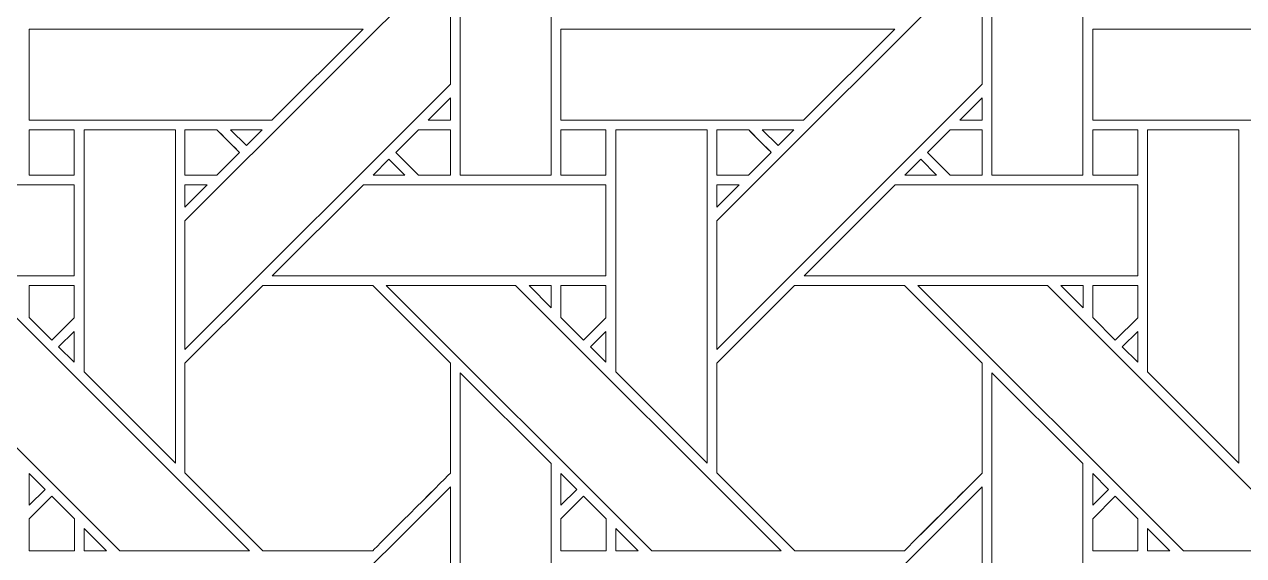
# Model space of a CAD drawing. Header units: inches. Extents: x 3.4 to 21.4, y 0.1 to 18.1.
# Drawn here: x 17.078 to 19.253, y 6.477 to 7.426 of the extents above; entities that cross this region are included whole.
import ezdxf

# ---------------------------------------------------------------- set-up
doc = ezdxf.new("R2010")
doc.units = ezdxf.units.IN
doc.header["$MEASUREMENT"] = 0
doc.layers.add('Design', color=7, linetype='Continuous', lineweight=0)

msp = doc.modelspace()

# ---------------------------------------------------------------- linework, layer by layer
at = {"layer": 'Design'}
for points, knots in [([(3.3829, 18.0948), (3.3829, 18.0948), (3.3829, 0.0948), (3.3829, 0.0948), (3.3829, 0.0948), (21.3829, 0.0948), (21.3829, 0.0948), (21.3829, 0.0948), (21.3829, 18.0948), (21.3829, 18.0948), (21.3829, 18.0948), (3.3829, 18.0948), (3.3829, 18.0948)], [0, 0, 0, 0, 1, 1, 1, 2, 2, 2, 3, 3, 3, 4, 4, 4, 4]), ([(4.2402, 17.2374), (4.2402, 17.2374), (4.2402, 0.9521), (4.2402, 0.9521), (4.2402, 0.9521), (20.5255, 0.9521), (20.5255, 0.9521), (20.5255, 0.9521), (20.5255, 17.2374), (20.5255, 17.2374), (20.5255, 17.2374), (4.2402, 17.2374), (4.2402, 17.2374)], [0, 0, 0, 0, 1, 1, 1, 2, 2, 2, 3, 3, 3, 4, 4, 4, 4]), ([(17.8548, 7.157), (17.8548, 7.157), (17.8548, 7.7528), (17.8548, 7.7528), (17.8548, 7.7528), (18.0176, 7.5906), (18.0176, 7.5906), (18.0176, 7.5906), (18.0176, 7.157), (18.0176, 7.157), (18.0176, 7.157), (17.8548, 7.157), (17.8548, 7.157)], [0, 0, 0, 0, 1, 1, 1, 2, 2, 2, 3, 3, 3, 4, 4, 4, 4]), ([(18.8036, 7.157), (18.8036, 7.157), (18.8036, 7.7528), (18.8036, 7.7528), (18.8036, 7.7528), (18.9663, 7.5906), (18.9663, 7.5906), (18.9663, 7.5906), (18.9663, 7.157), (18.9663, 7.157), (18.9663, 7.157), (18.8036, 7.157), (18.8036, 7.157)], [0, 0, 0, 0, 1, 1, 1, 2, 2, 2, 3, 3, 3, 4, 4, 4, 4]), ([(17.8377, 7.3192), (17.8377, 7.3192), (17.364, 6.8455), (17.364, 6.8455), (17.364, 6.8455), (17.364, 7.0756), (17.364, 7.0756), (17.364, 7.0756), (17.8377, 7.5492), (17.8377, 7.5492), (17.8377, 7.5492), (17.8377, 7.3192), (17.8377, 7.3192)], [0, 0, 0, 0, 1, 1, 1, 2, 2, 2, 3, 3, 3, 4, 4, 4, 4]), ([(18.7864, 7.3192), (18.7864, 7.3192), (18.3128, 6.8455), (18.3128, 6.8455), (18.3128, 6.8455), (18.3128, 7.0756), (18.3128, 7.0756), (18.3128, 7.0756), (18.7864, 7.5492), (18.7864, 7.5492), (18.7864, 7.5492), (18.7864, 7.3192), (18.7864, 7.3192)], [0, 0, 0, 0, 1, 1, 1, 2, 2, 2, 3, 3, 3, 4, 4, 4, 4]), ([(17.5191, 7.255), (17.5191, 7.255), (17.0862, 7.255), (17.0862, 7.255), (17.0862, 7.255), (17.0862, 7.4177), (17.0862, 7.4177), (17.0862, 7.4177), (17.6819, 7.4177), (17.6819, 7.4177), (17.6819, 7.4177), (17.5191, 7.255), (17.5191, 7.255)], [0, 0, 0, 0, 1, 1, 1, 2, 2, 2, 3, 3, 3, 4, 4, 4, 4]), ([(18.4679, 7.255), (18.4679, 7.255), (18.0349, 7.255), (18.0349, 7.255), (18.0349, 7.255), (18.0349, 7.4177), (18.0349, 7.4177), (18.0349, 7.4177), (18.6306, 7.4177), (18.6306, 7.4177), (18.6306, 7.4177), (18.4679, 7.255), (18.4679, 7.255)], [0, 0, 0, 0, 1, 1, 1, 2, 2, 2, 3, 3, 3, 4, 4, 4, 4]), ([(19.4166, 7.255), (19.4166, 7.255), (18.9836, 7.255), (18.9836, 7.255), (18.9836, 7.255), (18.9836, 7.4177), (18.9836, 7.4177), (18.9836, 7.4177), (19.5793, 7.4177), (19.5793, 7.4177), (19.5793, 7.4177), (19.4166, 7.255), (19.4166, 7.255)], [0, 0, 0, 0, 1, 1, 1, 2, 2, 2, 3, 3, 3, 4, 4, 4, 4]), ([(17.8377, 7.2948), (17.8377, 7.2948), (17.8377, 7.255), (17.8377, 7.255), (17.8377, 7.255), (17.7979, 7.255), (17.7979, 7.255), (17.7979, 7.255), (17.8377, 7.2948), (17.8377, 7.2948)], [0, 0, 0, 0, 1, 1, 1, 2, 2, 2, 3, 3, 3, 3]), ([(18.7864, 7.2948), (18.7864, 7.2948), (18.7864, 7.255), (18.7864, 7.255), (18.7864, 7.255), (18.7467, 7.255), (18.7467, 7.255), (18.7467, 7.255), (18.7864, 7.2948), (18.7864, 7.2948)], [0, 0, 0, 0, 1, 1, 1, 2, 2, 2, 3, 3, 3, 3]), ([(17.0862, 7.1569), (17.0862, 7.1569), (17.0862, 7.2377), (17.0862, 7.2377), (17.0862, 7.2377), (17.1665, 7.2377), (17.1665, 7.2377), (17.1665, 7.2377), (17.1665, 7.1569), (17.1665, 7.1569), (17.1665, 7.1569), (17.0862, 7.1569), (17.0862, 7.1569)], [0, 0, 0, 0, 1, 1, 1, 2, 2, 2, 3, 3, 3, 4, 4, 4, 4]), ([(17.0862, 7.1569), (17.0862, 7.1569), (17.0862, 7.2377), (17.0862, 7.2377), (17.0862, 7.2377), (17.1665, 7.2377), (17.1665, 7.2377), (17.1665, 7.2377), (17.1665, 7.1569), (17.1665, 7.1569), (17.1665, 7.1569), (17.0862, 7.1569), (17.0862, 7.1569)], [0, 0, 0, 0, 1, 1, 1, 2, 2, 2, 3, 3, 3, 4, 4, 4, 4]), ([(17.184, 6.8055), (17.184, 6.8055), (17.184, 7.2377), (17.184, 7.2377), (17.184, 7.2377), (17.3469, 7.2377), (17.3469, 7.2377), (17.3469, 7.2377), (17.3469, 6.6426), (17.3469, 6.6426), (17.3469, 6.6426), (17.184, 6.8055), (17.184, 6.8055)], [0, 0, 0, 0, 1, 1, 1, 2, 2, 2, 3, 3, 3, 4, 4, 4, 4]), ([(17.4211, 7.2377), (17.4263, 7.2326), (17.457, 7.2018), (17.4615, 7.1974), (17.4615, 7.1974), (17.421, 7.1569), (17.421, 7.1569), (17.421, 7.1569), (17.3641, 7.1569), (17.3641, 7.1569), (17.3641, 7.1569), (17.3641, 7.2377), (17.3641, 7.2377), (17.3641, 7.2377), (17.4211, 7.2377), (17.4211, 7.2377)], [0, 0, 0, 0, 1, 1, 1, 2, 2, 2, 3, 3, 3, 4, 4, 4, 5, 5, 5, 5]), ([(17.4468, 7.2121), (17.4468, 7.2121), (17.4615, 7.1974), (17.4615, 7.1974), (17.4615, 7.1974), (17.421, 7.1569), (17.421, 7.1569), (17.421, 7.1569), (17.3641, 7.1569), (17.3641, 7.1569), (17.3641, 7.1569), (17.3641, 7.2377), (17.3641, 7.2377), (17.3641, 7.2377), (17.4211, 7.2377), (17.4211, 7.2377), (17.4267, 7.2322), (17.4371, 7.2217), (17.4468, 7.2121)], [0, 0, 0, 0, 1, 1, 1, 2, 2, 2, 3, 3, 3, 4, 4, 4, 5, 5, 5, 6, 6, 6, 6]), ([(17.4455, 7.2377), (17.4455, 7.2377), (17.5019, 7.2377), (17.5019, 7.2377), (17.5019, 7.2377), (17.4736, 7.2096), (17.4736, 7.2096), (17.4736, 7.2096), (17.4455, 7.2377), (17.4455, 7.2377)], [0, 0, 0, 0, 1, 1, 1, 2, 2, 2, 3, 3, 3, 3]), ([(17.8377, 7.2377), (17.8377, 7.2377), (17.8377, 7.1569), (17.8377, 7.1569), (17.8377, 7.1569), (17.7806, 7.1569), (17.7806, 7.1569), (17.7806, 7.1569), (17.7403, 7.1973), (17.7403, 7.1973), (17.7403, 7.1973), (17.7807, 7.2377), (17.7807, 7.2377), (17.7807, 7.2377), (17.8377, 7.2377), (17.8377, 7.2377)], [0, 0, 0, 0, 1, 1, 1, 2, 2, 2, 3, 3, 3, 4, 4, 4, 5, 5, 5, 5]), ([(17.8377, 7.1569), (17.8377, 7.1569), (17.7806, 7.1569), (17.7806, 7.1569), (17.7806, 7.1569), (17.7403, 7.1973), (17.7403, 7.1973), (17.7403, 7.1973), (17.7807, 7.2377), (17.7807, 7.2377), (17.7807, 7.2377), (17.8377, 7.2377), (17.8377, 7.2377), (17.8377, 7.2377), (17.8377, 7.1569), (17.8377, 7.1569)], [0, 0, 0, 0, 1, 1, 1, 2, 2, 2, 3, 3, 3, 4, 4, 4, 5, 5, 5, 5]), ([(18.0349, 7.2377), (18.0349, 7.2377), (18.1152, 7.2377), (18.1152, 7.2377), (18.1152, 7.2377), (18.1152, 7.1569), (18.1152, 7.1569), (18.1152, 7.1569), (18.0349, 7.1569), (18.0349, 7.1569), (18.0349, 7.1569), (18.0349, 7.2377), (18.0349, 7.2377)], [0, 0, 0, 0, 1, 1, 1, 2, 2, 2, 3, 3, 3, 4, 4, 4, 4]), ([(18.0349, 7.1569), (18.0349, 7.1569), (18.0349, 7.2377), (18.0349, 7.2377), (18.0349, 7.2377), (18.1152, 7.2377), (18.1152, 7.2377), (18.1152, 7.2377), (18.1152, 7.1569), (18.1152, 7.1569), (18.1152, 7.1569), (18.0349, 7.1569), (18.0349, 7.1569)], [0, 0, 0, 0, 1, 1, 1, 2, 2, 2, 3, 3, 3, 4, 4, 4, 4]), ([(18.1327, 6.8055), (18.1327, 6.8055), (18.1327, 7.2377), (18.1327, 7.2377), (18.1327, 7.2377), (18.2956, 7.2377), (18.2956, 7.2377), (18.2956, 7.2377), (18.2956, 6.6426), (18.2956, 6.6426), (18.2956, 6.6426), (18.1327, 6.8055), (18.1327, 6.8055)], [0, 0, 0, 0, 1, 1, 1, 2, 2, 2, 3, 3, 3, 4, 4, 4, 4]), ([(18.3699, 7.2377), (18.375, 7.2326), (18.4058, 7.2018), (18.4102, 7.1974), (18.4102, 7.1974), (18.3698, 7.1569), (18.3698, 7.1569), (18.3698, 7.1569), (18.3128, 7.1569), (18.3128, 7.1569), (18.3128, 7.1569), (18.3128, 7.2377), (18.3128, 7.2377), (18.3128, 7.2377), (18.3699, 7.2377), (18.3699, 7.2377)], [0, 0, 0, 0, 1, 1, 1, 2, 2, 2, 3, 3, 3, 4, 4, 4, 5, 5, 5, 5]), ([(18.4102, 7.1974), (18.4102, 7.1974), (18.3698, 7.1569), (18.3698, 7.1569), (18.3698, 7.1569), (18.3128, 7.1569), (18.3128, 7.1569), (18.3128, 7.1569), (18.3128, 7.2377), (18.3128, 7.2377), (18.3128, 7.2377), (18.3699, 7.2377), (18.3699, 7.2377), (18.3755, 7.2322), (18.4102, 7.1974), (18.4102, 7.1974)], [0, 0, 0, 0, 1, 1, 1, 2, 2, 2, 3, 3, 3, 4, 4, 4, 5, 5, 5, 5]), ([(18.3942, 7.2377), (18.3942, 7.2377), (18.4507, 7.2377), (18.4507, 7.2377), (18.4507, 7.2377), (18.4224, 7.2096), (18.4224, 7.2096), (18.4224, 7.2096), (18.3942, 7.2377), (18.3942, 7.2377)], [0, 0, 0, 0, 1, 1, 1, 2, 2, 2, 3, 3, 3, 3]), ([(18.7865, 7.2377), (18.7865, 7.2377), (18.7865, 7.1569), (18.7865, 7.1569), (18.7865, 7.1569), (18.7294, 7.1569), (18.7294, 7.1569), (18.7294, 7.1569), (18.689, 7.1973), (18.689, 7.1973), (18.689, 7.1973), (18.7294, 7.2377), (18.7294, 7.2377), (18.7294, 7.2377), (18.7865, 7.2377), (18.7865, 7.2377)], [0, 0, 0, 0, 1, 1, 1, 2, 2, 2, 3, 3, 3, 4, 4, 4, 5, 5, 5, 5]), ([(18.7865, 7.1569), (18.7865, 7.1569), (18.7294, 7.1569), (18.7294, 7.1569), (18.7294, 7.1569), (18.689, 7.1973), (18.689, 7.1973), (18.689, 7.1973), (18.7294, 7.2377), (18.7294, 7.2377), (18.7294, 7.2377), (18.7865, 7.2377), (18.7865, 7.2377), (18.7865, 7.2377), (18.7865, 7.1569), (18.7865, 7.1569)], [0, 0, 0, 0, 1, 1, 1, 2, 2, 2, 3, 3, 3, 4, 4, 4, 5, 5, 5, 5]), ([(18.9837, 7.2377), (18.9837, 7.2377), (19.0639, 7.2377), (19.0639, 7.2377), (19.0639, 7.2377), (19.0639, 7.1569), (19.0639, 7.1569), (19.0639, 7.1569), (18.9837, 7.1569), (18.9837, 7.1569), (18.9837, 7.1569), (18.9837, 7.2377), (18.9837, 7.2377)], [0, 0, 0, 0, 1, 1, 1, 2, 2, 2, 3, 3, 3, 4, 4, 4, 4]), ([(18.9837, 7.1569), (18.9837, 7.1569), (18.9837, 7.2377), (18.9837, 7.2377), (18.9837, 7.2377), (19.0639, 7.2377), (19.0639, 7.2377), (19.0639, 7.2377), (19.0639, 7.1569), (19.0639, 7.1569), (19.0639, 7.1569), (18.9837, 7.1569), (18.9837, 7.1569)], [0, 0, 0, 0, 1, 1, 1, 2, 2, 2, 3, 3, 3, 4, 4, 4, 4]), ([(19.0814, 6.8055), (19.0814, 6.8055), (19.0814, 7.2377), (19.0814, 7.2377), (19.0814, 7.2377), (19.2443, 7.2377), (19.2443, 7.2377), (19.2443, 7.2377), (19.2443, 6.6426), (19.2443, 6.6426), (19.2443, 6.6426), (19.0814, 6.8055), (19.0814, 6.8055)], [0, 0, 0, 0, 1, 1, 1, 2, 2, 2, 3, 3, 3, 4, 4, 4, 4]), ([(17.7281, 7.1852), (17.7281, 7.1852), (17.7564, 7.157), (17.7564, 7.157), (17.7564, 7.157), (17.6999, 7.157), (17.6999, 7.157), (17.6999, 7.157), (17.7281, 7.1852), (17.7281, 7.1852)], [0, 0, 0, 0, 1, 1, 1, 2, 2, 2, 3, 3, 3, 3]), ([(18.6768, 7.1852), (18.6768, 7.1852), (18.7051, 7.157), (18.7051, 7.157), (18.7051, 7.157), (18.6486, 7.157), (18.6486, 7.157), (18.6486, 7.157), (18.6768, 7.1852), (18.6768, 7.1852)], [0, 0, 0, 0, 1, 1, 1, 2, 2, 2, 3, 3, 3, 3]), ([(17.1664, 7.1398), (17.1664, 7.1398), (17.1664, 6.977), (17.1664, 6.977), (17.1664, 6.977), (16.5711, 6.977), (16.5711, 6.977), (16.5711, 6.977), (16.734, 7.1398), (16.734, 7.1398), (16.734, 7.1398), (17.1664, 7.1398), (17.1664, 7.1398)], [0, 0, 0, 0, 1, 1, 1, 2, 2, 2, 3, 3, 3, 4, 4, 4, 4]), ([(17.4039, 7.1398), (17.4039, 7.1398), (17.364, 7.1), (17.364, 7.1), (17.364, 7.1), (17.364, 7.1398), (17.364, 7.1398), (17.364, 7.1398), (17.4039, 7.1398), (17.4039, 7.1398)], [0, 0, 0, 0, 1, 1, 1, 2, 2, 2, 3, 3, 3, 3]), ([(18.1152, 7.1398), (18.1152, 7.1398), (18.1152, 6.977), (18.1152, 6.977), (18.1152, 6.977), (17.5199, 6.977), (17.5199, 6.977), (17.5199, 6.977), (17.6827, 7.1398), (17.6827, 7.1398), (17.6827, 7.1398), (18.1152, 7.1398), (18.1152, 7.1398)], [0, 0, 0, 0, 1, 1, 1, 2, 2, 2, 3, 3, 3, 4, 4, 4, 4]), ([(18.3526, 7.1398), (18.3526, 7.1398), (18.3128, 7.1), (18.3128, 7.1), (18.3128, 7.1), (18.3128, 7.1398), (18.3128, 7.1398), (18.3128, 7.1398), (18.3526, 7.1398), (18.3526, 7.1398)], [0, 0, 0, 0, 1, 1, 1, 2, 2, 2, 3, 3, 3, 3]), ([(19.0639, 7.1398), (19.0639, 7.1398), (19.0639, 6.977), (19.0639, 6.977), (19.0639, 6.977), (18.4686, 6.977), (18.4686, 6.977), (18.4686, 6.977), (18.6314, 7.1398), (18.6314, 7.1398), (18.6314, 7.1398), (19.0639, 7.1398), (19.0639, 7.1398)], [0, 0, 0, 0, 1, 1, 1, 2, 2, 2, 3, 3, 3, 4, 4, 4, 4]), ([(17.248, 6.4862), (17.248, 6.4862), (16.7745, 6.9599), (16.7745, 6.9599), (16.7745, 6.9599), (17.0054, 6.9599), (17.0054, 6.9599), (17.0054, 6.9599), (17.479, 6.4862), (17.479, 6.4862), (17.479, 6.4862), (17.248, 6.4862), (17.248, 6.4862)], [0, 0, 0, 0, 1, 1, 1, 2, 2, 2, 3, 3, 3, 4, 4, 4, 4]), ([(17.1665, 6.9599), (17.1665, 6.9599), (17.1665, 6.9023), (17.1665, 6.9023), (17.1665, 6.9023), (17.1265, 6.8623), (17.1265, 6.8623), (17.1265, 6.8623), (17.0862, 6.9027), (17.0862, 6.9027), (17.0862, 6.9027), (17.0862, 6.9599), (17.0862, 6.9599), (17.0862, 6.9599), (17.1665, 6.9599), (17.1665, 6.9599)], [0, 0, 0, 0, 1, 1, 1, 2, 2, 2, 3, 3, 3, 4, 4, 4, 5, 5, 5, 5]), ([(17.1265, 6.8623), (17.1265, 6.8623), (17.0862, 6.9027), (17.0862, 6.9027), (17.0862, 6.9027), (17.0862, 6.9599), (17.0862, 6.9599), (17.0862, 6.9599), (17.1665, 6.9599), (17.1665, 6.9599), (17.1665, 6.9599), (17.1665, 6.9023), (17.1665, 6.9023), (17.1665, 6.9023), (17.1265, 6.8623), (17.1265, 6.8623)], [0, 0, 0, 0, 1, 1, 1, 2, 2, 2, 3, 3, 3, 4, 4, 4, 5, 5, 5, 5]), ([(17.5028, 6.9598), (17.5028, 6.9598), (17.699, 6.9598), (17.699, 6.9598), (17.699, 6.9598), (17.8377, 6.8211), (17.8377, 6.8211), (17.8377, 6.8211), (17.8377, 6.6249), (17.8377, 6.6249), (17.8199, 6.607), (17.708, 6.4952), (17.699, 6.4862), (17.699, 6.4862), (17.5033, 6.4862), (17.5033, 6.4862), (17.5033, 6.4862), (17.3641, 6.6255), (17.3641, 6.6255), (17.3641, 6.6255), (17.3641, 6.8211), (17.3641, 6.8211), (17.3641, 6.8211), (17.5028, 6.9598), (17.5028, 6.9598)], [0, 0, 0, 0, 1, 1, 1, 2, 2, 2, 3, 3, 3, 4, 4, 4, 5, 5, 5, 6, 6, 6, 7, 7, 7, 8, 8, 8, 8]), ([(17.8377, 6.6249), (17.82, 6.6071), (17.7081, 6.4953), (17.699, 6.4862), (17.699, 6.4862), (17.5033, 6.4862), (17.5033, 6.4862), (17.5033, 6.4862), (17.3641, 6.6255), (17.3641, 6.6255), (17.3641, 6.6255), (17.3641, 6.8211), (17.3641, 6.8211), (17.3641, 6.8211), (17.5028, 6.9598), (17.5028, 6.9598), (17.5028, 6.9598), (17.699, 6.9598), (17.699, 6.9598), (17.699, 6.9598), (17.8377, 6.8211), (17.8377, 6.8211), (17.8377, 6.8211), (17.8377, 6.6249), (17.8377, 6.6249)], [0, 0, 0, 0, 1, 1, 1, 2, 2, 2, 3, 3, 3, 4, 4, 4, 5, 5, 5, 6, 6, 6, 7, 7, 7, 8, 8, 8, 8]), ([(18.1968, 6.4862), (18.1968, 6.4862), (17.7232, 6.9599), (17.7232, 6.9599), (17.7232, 6.9599), (17.9541, 6.9599), (17.9541, 6.9599), (17.9541, 6.9599), (18.4278, 6.4862), (18.4278, 6.4862), (18.4278, 6.4862), (18.1968, 6.4862), (18.1968, 6.4862)], [0, 0, 0, 0, 1, 1, 1, 2, 2, 2, 3, 3, 3, 4, 4, 4, 4]), ([(18.0177, 6.9599), (18.0177, 6.9599), (18.0177, 6.92), (18.0177, 6.92), (18.0177, 6.92), (17.9783, 6.9599), (17.9783, 6.9599), (17.9783, 6.9599), (18.0177, 6.9599), (18.0177, 6.9599)], [0, 0, 0, 0, 1, 1, 1, 2, 2, 2, 3, 3, 3, 3]), ([(18.1152, 6.9599), (18.1152, 6.9599), (18.1152, 6.9023), (18.1152, 6.9023), (18.1152, 6.9023), (18.0753, 6.8623), (18.0753, 6.8623), (18.0753, 6.8623), (18.0349, 6.9027), (18.0349, 6.9027), (18.0349, 6.9027), (18.0349, 6.9599), (18.0349, 6.9599), (18.0349, 6.9599), (18.1152, 6.9599), (18.1152, 6.9599)], [0, 0, 0, 0, 1, 1, 1, 2, 2, 2, 3, 3, 3, 4, 4, 4, 5, 5, 5, 5]), ([(18.0753, 6.8623), (18.0753, 6.8623), (18.0349, 6.9027), (18.0349, 6.9027), (18.0349, 6.9027), (18.0349, 6.9599), (18.0349, 6.9599), (18.0349, 6.9599), (18.1152, 6.9599), (18.1152, 6.9599), (18.1152, 6.9599), (18.1152, 6.9023), (18.1152, 6.9023), (18.1152, 6.9023), (18.0753, 6.8623), (18.0753, 6.8623)], [0, 0, 0, 0, 1, 1, 1, 2, 2, 2, 3, 3, 3, 4, 4, 4, 5, 5, 5, 5]), ([(18.4515, 6.9598), (18.4515, 6.9598), (18.6477, 6.9598), (18.6477, 6.9598), (18.6477, 6.9598), (18.7865, 6.8211), (18.7865, 6.8211), (18.7865, 6.8211), (18.7865, 6.6249), (18.7865, 6.6249), (18.7687, 6.607), (18.6567, 6.4952), (18.6478, 6.4862), (18.6478, 6.4862), (18.452, 6.4862), (18.452, 6.4862), (18.452, 6.4862), (18.3128, 6.6255), (18.3128, 6.6255), (18.3128, 6.6255), (18.3128, 6.8211), (18.3128, 6.8211), (18.3128, 6.8211), (18.4515, 6.9598), (18.4515, 6.9598)], [0, 0, 0, 0, 1, 1, 1, 2, 2, 2, 3, 3, 3, 4, 4, 4, 5, 5, 5, 6, 6, 6, 7, 7, 7, 8, 8, 8, 8]), ([(18.7865, 6.6249), (18.7684, 6.6067), (18.6565, 6.495), (18.6478, 6.4862), (18.6478, 6.4862), (18.452, 6.4862), (18.452, 6.4862), (18.452, 6.4862), (18.3128, 6.6255), (18.3128, 6.6255), (18.3128, 6.6255), (18.3128, 6.8211), (18.3128, 6.8211), (18.3128, 6.8211), (18.4515, 6.9598), (18.4515, 6.9598), (18.4515, 6.9598), (18.6477, 6.9598), (18.6477, 6.9598), (18.6477, 6.9598), (18.7865, 6.8211), (18.7865, 6.8211), (18.7865, 6.8211), (18.7865, 6.6249), (18.7865, 6.6249)], [0, 0, 0, 0, 1, 1, 1, 2, 2, 2, 3, 3, 3, 4, 4, 4, 5, 5, 5, 6, 6, 6, 7, 7, 7, 8, 8, 8, 8]), ([(19.1455, 6.4862), (19.1455, 6.4862), (18.6719, 6.9599), (18.6719, 6.9599), (18.6719, 6.9599), (18.9029, 6.9599), (18.9029, 6.9599), (18.9029, 6.9599), (19.3765, 6.4862), (19.3765, 6.4862), (19.3765, 6.4862), (19.1455, 6.4862), (19.1455, 6.4862)], [0, 0, 0, 0, 1, 1, 1, 2, 2, 2, 3, 3, 3, 4, 4, 4, 4]), ([(18.9664, 6.9599), (18.9664, 6.9599), (18.9664, 6.9201), (18.9664, 6.9201), (18.9664, 6.9201), (18.927, 6.9599), (18.927, 6.9599), (18.927, 6.9599), (18.9664, 6.9599), (18.9664, 6.9599)], [0, 0, 0, 0, 1, 1, 1, 2, 2, 2, 3, 3, 3, 3]), ([(19.0639, 6.9599), (19.0639, 6.9599), (19.0639, 6.9023), (19.0639, 6.9023), (19.0639, 6.9023), (19.024, 6.8623), (19.024, 6.8623), (19.024, 6.8623), (18.9837, 6.9027), (18.9837, 6.9027), (18.9837, 6.9027), (18.9837, 6.9599), (18.9837, 6.9599), (18.9837, 6.9599), (19.0639, 6.9599), (19.0639, 6.9599)], [0, 0, 0, 0, 1, 1, 1, 2, 2, 2, 3, 3, 3, 4, 4, 4, 5, 5, 5, 5]), ([(19.024, 6.8623), (19.024, 6.8623), (18.9837, 6.9027), (18.9837, 6.9027), (18.9837, 6.9027), (18.9837, 6.9599), (18.9837, 6.9599), (18.9837, 6.9599), (19.0639, 6.9599), (19.0639, 6.9599), (19.0639, 6.9599), (19.0639, 6.9023), (19.0639, 6.9023), (19.0639, 6.9023), (19.024, 6.8623), (19.024, 6.8623)], [0, 0, 0, 0, 1, 1, 1, 2, 2, 2, 3, 3, 3, 4, 4, 4, 5, 5, 5, 5]), ([(17.1664, 6.878), (17.1664, 6.878), (17.1664, 6.8229), (17.1664, 6.8229), (17.1664, 6.8229), (17.1387, 6.8503), (17.1387, 6.8503), (17.1387, 6.8503), (17.1664, 6.878), (17.1664, 6.878)], [0, 0, 0, 0, 1, 1, 1, 2, 2, 2, 3, 3, 3, 3]), ([(18.1152, 6.878), (18.1152, 6.878), (18.1152, 6.8229), (18.1152, 6.8229), (18.1152, 6.8229), (18.0874, 6.8503), (18.0874, 6.8503), (18.0874, 6.8503), (18.1152, 6.878), (18.1152, 6.878)], [0, 0, 0, 0, 1, 1, 1, 2, 2, 2, 3, 3, 3, 3]), ([(19.0639, 6.878), (19.0639, 6.878), (19.0639, 6.8229), (19.0639, 6.8229), (19.0639, 6.8229), (19.0361, 6.8503), (19.0361, 6.8503), (19.0361, 6.8503), (19.0639, 6.878), (19.0639, 6.878)], [0, 0, 0, 0, 1, 1, 1, 2, 2, 2, 3, 3, 3, 3]), ([(17.8548, 6.2082), (17.8548, 6.2082), (17.8548, 6.8041), (17.8548, 6.8041), (17.8548, 6.8041), (18.0176, 6.6419), (18.0176, 6.6419), (18.0176, 6.6419), (18.0176, 6.2082), (18.0176, 6.2082), (18.0176, 6.2082), (17.8548, 6.2082), (17.8548, 6.2082)], [0, 0, 0, 0, 1, 1, 1, 2, 2, 2, 3, 3, 3, 4, 4, 4, 4]), ([(18.8036, 6.2082), (18.8036, 6.2082), (18.8036, 6.8041), (18.8036, 6.8041), (18.8036, 6.8041), (18.9663, 6.6419), (18.9663, 6.6419), (18.9663, 6.6419), (18.9663, 6.2082), (18.9663, 6.2082), (18.9663, 6.2082), (18.8036, 6.2082), (18.8036, 6.2082)], [0, 0, 0, 0, 1, 1, 1, 2, 2, 2, 3, 3, 3, 4, 4, 4, 4]), ([(17.0862, 6.5677), (17.0862, 6.5677), (17.0862, 6.6244), (17.0862, 6.6244), (17.0862, 6.6244), (17.1144, 6.5958), (17.1144, 6.5958), (17.1144, 6.5958), (17.0862, 6.5677), (17.0862, 6.5677)], [0, 0, 0, 0, 1, 1, 1, 2, 2, 2, 3, 3, 3, 3]), ([(18.0349, 6.5677), (18.0349, 6.5677), (18.0349, 6.6244), (18.0349, 6.6244), (18.0349, 6.6244), (18.0631, 6.5958), (18.0631, 6.5958), (18.0631, 6.5958), (18.0349, 6.5677), (18.0349, 6.5677)], [0, 0, 0, 0, 1, 1, 1, 2, 2, 2, 3, 3, 3, 3]), ([(18.9836, 6.5677), (18.9836, 6.5677), (18.9836, 6.6244), (18.9836, 6.6244), (18.9836, 6.6244), (19.0118, 6.5958), (19.0118, 6.5958), (19.0118, 6.5958), (18.9836, 6.5677), (18.9836, 6.5677)], [0, 0, 0, 0, 1, 1, 1, 2, 2, 2, 3, 3, 3, 3]), ([(17.8377, 6.3705), (17.8377, 6.3705), (17.364, 5.8968), (17.364, 5.8968), (17.364, 5.8968), (17.364, 6.1269), (17.364, 6.1269), (17.364, 6.1269), (17.8377, 6.6005), (17.8377, 6.6005), (17.8377, 6.6005), (17.8377, 6.3705), (17.8377, 6.3705)], [0, 0, 0, 0, 1, 1, 1, 2, 2, 2, 3, 3, 3, 4, 4, 4, 4]), ([(18.7864, 6.3705), (18.7864, 6.3705), (18.3128, 5.8968), (18.3128, 5.8968), (18.3128, 5.8968), (18.3128, 6.1269), (18.3128, 6.1269), (18.3128, 6.1269), (18.7864, 6.6005), (18.7864, 6.6005), (18.7864, 6.6005), (18.7864, 6.3705), (18.7864, 6.3705)], [0, 0, 0, 0, 1, 1, 1, 2, 2, 2, 3, 3, 3, 4, 4, 4, 4]), ([(17.0862, 6.486), (17.0862, 6.486), (17.0862, 6.5433), (17.0862, 6.5433), (17.0862, 6.5433), (17.1265, 6.5836), (17.1265, 6.5836), (17.1265, 6.5836), (17.1669, 6.5433), (17.1669, 6.5433), (17.1669, 6.5433), (17.1669, 6.486), (17.1669, 6.486), (17.1669, 6.486), (17.0862, 6.486), (17.0862, 6.486)], [0, 0, 0, 0, 1, 1, 1, 2, 2, 2, 3, 3, 3, 4, 4, 4, 5, 5, 5, 5]), ([(17.1265, 6.5836), (17.1265, 6.5836), (17.1669, 6.5433), (17.1669, 6.5433), (17.1669, 6.5433), (17.1669, 6.486), (17.1669, 6.486), (17.1669, 6.486), (17.0862, 6.486), (17.0862, 6.486), (17.0862, 6.486), (17.0862, 6.5433), (17.0862, 6.5433), (17.0862, 6.5433), (17.1265, 6.5836), (17.1265, 6.5836)], [0, 0, 0, 0, 1, 1, 1, 2, 2, 2, 3, 3, 3, 4, 4, 4, 5, 5, 5, 5]), ([(18.0349, 6.486), (18.0349, 6.486), (18.0349, 6.5433), (18.0349, 6.5433), (18.0349, 6.5433), (18.0753, 6.5836), (18.0753, 6.5836), (18.0753, 6.5836), (18.1156, 6.5433), (18.1156, 6.5433), (18.1156, 6.5433), (18.1156, 6.486), (18.1156, 6.486), (18.1156, 6.486), (18.0349, 6.486), (18.0349, 6.486)], [0, 0, 0, 0, 1, 1, 1, 2, 2, 2, 3, 3, 3, 4, 4, 4, 5, 5, 5, 5]), ([(18.0753, 6.5836), (18.0753, 6.5836), (18.1156, 6.5433), (18.1156, 6.5433), (18.1156, 6.5433), (18.1156, 6.486), (18.1156, 6.486), (18.1156, 6.486), (18.0349, 6.486), (18.0349, 6.486), (18.0349, 6.486), (18.0349, 6.5433), (18.0349, 6.5433), (18.0349, 6.5433), (18.0753, 6.5836), (18.0753, 6.5836)], [0, 0, 0, 0, 1, 1, 1, 2, 2, 2, 3, 3, 3, 4, 4, 4, 5, 5, 5, 5]), ([(18.9837, 6.486), (18.9837, 6.486), (18.9837, 6.5433), (18.9837, 6.5433), (18.9837, 6.5433), (19.024, 6.5836), (19.024, 6.5836), (19.024, 6.5836), (19.0643, 6.5433), (19.0643, 6.5433), (19.0643, 6.5433), (19.0643, 6.486), (19.0643, 6.486), (19.0643, 6.486), (18.9837, 6.486), (18.9837, 6.486)], [0, 0, 0, 0, 1, 1, 1, 2, 2, 2, 3, 3, 3, 4, 4, 4, 5, 5, 5, 5]), ([(19.024, 6.5836), (19.024, 6.5836), (19.0643, 6.5433), (19.0643, 6.5433), (19.0643, 6.5433), (19.0643, 6.486), (19.0643, 6.486), (19.0643, 6.486), (18.9837, 6.486), (18.9837, 6.486), (18.9837, 6.486), (18.9837, 6.5433), (18.9837, 6.5433), (18.9837, 6.5433), (19.024, 6.5836), (19.024, 6.5836)], [0, 0, 0, 0, 1, 1, 1, 2, 2, 2, 3, 3, 3, 4, 4, 4, 5, 5, 5, 5]), ([(17.1841, 6.4862), (17.1841, 6.4862), (17.1841, 6.526), (17.1841, 6.526), (17.1841, 6.526), (17.2238, 6.4862), (17.2238, 6.4862), (17.2238, 6.4862), (17.1841, 6.4862), (17.1841, 6.4862)], [0, 0, 0, 0, 1, 1, 1, 2, 2, 2, 3, 3, 3, 3]), ([(18.1328, 6.4862), (18.1328, 6.4862), (18.1328, 6.526), (18.1328, 6.526), (18.1328, 6.526), (18.1725, 6.4862), (18.1725, 6.4862), (18.1725, 6.4862), (18.1328, 6.4862), (18.1328, 6.4862)], [0, 0, 0, 0, 1, 1, 1, 2, 2, 2, 3, 3, 3, 3]), ([(19.0815, 6.4862), (19.0815, 6.4862), (19.0815, 6.526), (19.0815, 6.526), (19.0815, 6.526), (19.1213, 6.4862), (19.1213, 6.4862), (19.1213, 6.4862), (19.0815, 6.4862), (19.0815, 6.4862)], [0, 0, 0, 0, 1, 1, 1, 2, 2, 2, 3, 3, 3, 3])]:
    msp.add_open_spline(points, degree=3, knots=knots, dxfattribs=at)

doc.saveas('drawing.dxf')
